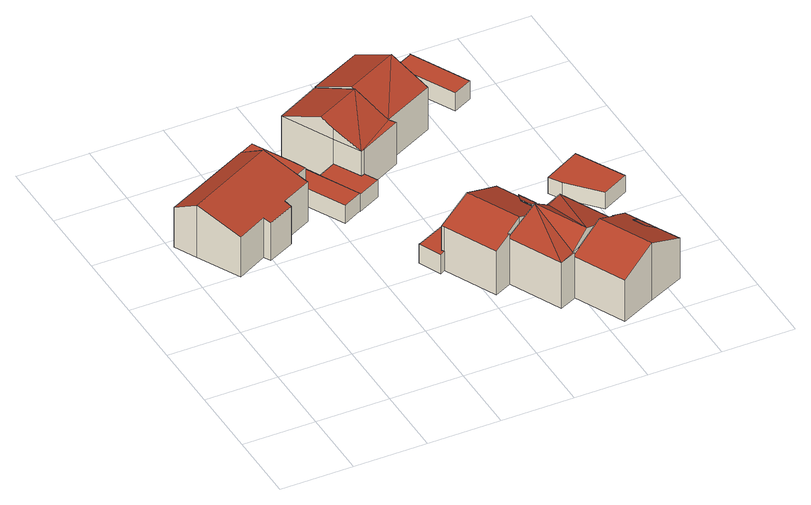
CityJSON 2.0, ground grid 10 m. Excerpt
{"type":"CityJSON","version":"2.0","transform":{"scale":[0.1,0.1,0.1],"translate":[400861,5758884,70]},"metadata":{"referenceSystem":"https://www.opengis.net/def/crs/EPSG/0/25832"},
"CityObjects":{
"building1":{"type":"Building","attributes":{"Gemeindeschluessel":"05515000","Geometrietyp2DReferenz":"3000","function":"31001_1000"},"address":[{"country":"Germany","locality":"Münster","thoroughfareNumber":"56","thoroughfareName":"Weitkampweg"}],"children":["building1-1","building1-2"]},
"building1-1":{"type":"BuildingPart","attributes":{"roofType":"3100","measuredHeight":7.96},"parents":["building1"],"geometry":[{"type":"Solid","lod":"2","boundaries":[[[[0,1,2,3]],[[4,5,1,0]],[[6,7,5,4]],[[8,9,7,6]],[[10,11,9,8]],[[12,13,11,10]],[[14,15,16,13,12]],[[17,18,19,20,21]],[[3,2,18,17]],[[14,12,10,22]],[[8,6,4,0,3,17,21,22,10]],[[1,5,7,9,11,13,16,23,19,18,2]],[[15,14,22,24]],[[16,15,24,23]],[[20,24,22,21]],[[24,20,19,23]]]],"semantics":{"surfaces":[{"type":"WallSurface"},{"type":"RoofSurface"},{"type":"GroundSurface"},{"type":"ClosureSurface"}],"values":[[0,0,0,0,0,0,0,0,0,1,1,2,0,3,0,3]]}}]},
"building1-2":{"type":"BuildingPart","attributes":{"roofType":"1000","measuredHeight":5.88},"parents":["building1"],"geometry":[{"type":"Solid","lod":"2","boundaries":[[[[25,26,27,28]],[[20,19,26,25]],[[25,28,29,15,24,20]],[[30,27,26,19,23,16]],[[29,30,16,15]],[[28,27,30,29]],[[23,24,15,16]],[[19,20,24,23]]]],"semantics":{"surfaces":[{"type":"WallSurface"},{"type":"RoofSurface"},{"type":"GroundSurface"},{"type":"ClosureSurface"}],"values":[[0,0,1,2,0,0,3,3]]}}]},
"building2":{"type":"Building","attributes":{"Gemeindeschluessel":"05515000","Geometrietyp2DReferenz":"3000","function":"51009_1611","roofType":"1000","measuredHeight":2.74},"geometry":[{"type":"Solid","lod":"2","boundaries":[[[[31,32,33,34]],[[35,36,32,31]],[[37,38,36,35]],[[34,33,38,37]],[[35,31,34,37]],[[32,36,38,33]]]],"semantics":{"surfaces":[{"type":"WallSurface"},{"type":"RoofSurface"},{"type":"GroundSurface"}],"values":[[0,0,0,0,1,2]]}}]},
"building3":{"type":"Building","attributes":{"Gemeindeschluessel":"05515000","Geometrietyp2DReferenz":"3000","function":"31001_2460","roofType":"1000","measuredHeight":2.64},"geometry":[{"type":"Solid","lod":"2","boundaries":[[[[39,40,41,42]],[[43,44,40,39]],[[45,46,44,43]],[[47,48,46,45]],[[49,50,48,47]],[[42,41,50,49]],[[47,45,43,39,42,49]],[[40,44,46,48,50,41]]]],"semantics":{"surfaces":[{"type":"WallSurface"},{"type":"RoofSurface"},{"type":"GroundSurface"}],"values":[[0,0,0,0,0,0,1,2]]}}]},
"building4":{"type":"Building","attributes":{"Gemeindeschluessel":"05515000","Geometrietyp2DReferenz":"3000","function":"31001_2460","roofType":"1000","measuredHeight":2.82},"geometry":[{"type":"Solid","lod":"2","boundaries":[[[[51,52,53,54]],[[55,56,52,51]],[[57,58,56,55]],[[59,60,58,57]],[[61,62,60,59]],[[63,64,62,61]],[[54,53,64,63]],[[61,59,57,55,51,54,63]],[[52,56,58,60,62,64,53]]]],"semantics":{"surfaces":[{"type":"WallSurface"},{"type":"RoofSurface"},{"type":"GroundSurface"}],"values":[[0,0,0,0,0,0,0,1,2]]}}]},
"building5":{"type":"Building","attributes":{"Gemeindeschluessel":"05515000","Geometrietyp2DReferenz":"3000","function":"31001_1000","roofType":"3100","measuredHeight":8.7},"address":[{"country":"Germany","locality":"Münster","thoroughfareNumber":"74","thoroughfareName":"Weitkampweg"}],"geometry":[{"type":"Solid","lod":"2","boundaries":[[[[65,53,66,67]],[[68,64,53,65]],[[69,70,64,68]],[[71,62,70,69]],[[72,73,62,71]],[[74,75,73,72]],[[76,77,75,74]],[[78,79,77,76]],[[80,81,79,78]],[[82,83,81,80]],[[84,85,83,82]],[[86,87,85,84]],[[88,89,87,86]],[[90,91,89,88]],[[67,66,91,90]],[[84,82,80,78,76,74,72,71,69,86]],[[68,65,67,90,88,86,69]],[[53,64,70,62,73,75,77,79,81,83,85,87,89,91,66]]]],"semantics":{"surfaces":[{"type":"WallSurface"},{"type":"RoofSurface"},{"type":"GroundSurface"}],"values":[[0,0,0,0,0,0,0,0,0,0,0,0,0,0,0,1,1,2]]}}]},
"building6":{"type":"Building","attributes":{"Gemeindeschluessel":"05515000","Geometrietyp2DReferenz":"3000","function":"31001_1000","roofType":"5000","measuredHeight":8.86},"address":[{"country":"Germany","locality":"Münster","thoroughfareNumber":"54","thoroughfareName":"Weitkampweg"}],"geometry":[{"type":"Solid","lod":"2","boundaries":[[[[92,93,94,95]],[[96,97,93,92]],[[98,99,97,96]],[[100,44,99,98]],[[101,40,44,100]],[[102,41,40,101]],[[103,104,41,102]],[[95,94,104,103]],[[105,95,103,106]],[[98,96,92]],[[101,100,98,92]],[[101,92,105]],[[105,106,107,101]],[[107,102,101]],[[107,106,103,102]],[[105,92,95]],[[93,97,99,44,40,41,104,94]]]],"semantics":{"surfaces":[{"type":"WallSurface"},{"type":"RoofSurface"},{"type":"GroundSurface"}],"values":[[0,0,0,0,0,0,0,0,1,1,1,1,1,0,0,0,2]]}}]},
"building7":{"type":"Building","attributes":{"Gemeindeschluessel":"05515000","Geometrietyp2DReferenz":"3000","function":"31001_1000","roofType":"5000","measuredHeight":8.88},"address":[{"country":"Germany","locality":"Münster","thoroughfareNumber":"76","thoroughfareName":"Weitkampweg"}],"geometry":[{"type":"Solid","lod":"2","boundaries":[[[[108,109,110,111]],[[112,113,109,108]],[[114,115,113,112]],[[116,117,115,114]],[[118,119,117,116]],[[120,121,119,118]],[[122,123,121,120]],[[124,125,123,122]],[[126,127,125,124]],[[111,110,127,126]],[[128,129,118]],[[122,120,118]],[[122,118,129]],[[129,126,124,122]],[[116,114,112,128]],[[128,112,111]],[[112,108,111]],[[129,128,111]],[[128,118,116]],[[129,111,126]],[[109,113,115,117,119,121,123,125,127,110]]]],"semantics":{"surfaces":[{"type":"WallSurface"},{"type":"RoofSurface"},{"type":"GroundSurface"}],"values":[[0,0,0,0,0,0,0,0,0,0,1,1,1,1,1,1,1,1,0,0,2]]}}]},
"building8":{"type":"Building","attributes":{"Gemeindeschluessel":"05515000","Geometrietyp2DReferenz":"3000","function":"51009_1610","roofType":"2100","measuredHeight":6.78},"geometry":[{"type":"Solid","lod":"2","boundaries":[[[[130,131,132,133]],[[134,135,131,130]],[[136,137,135,134]],[[133,132,137,136]],[[134,130,133,136]],[[131,135,137,132]]]],"semantics":{"surfaces":[{"type":"WallSurface"},{"type":"RoofSurface"},{"type":"GroundSurface"}],"values":[[0,0,0,0,1,2]]}}]},
"building9":{"type":"Building","attributes":{"Gemeindeschluessel":"05515000","Geometrietyp2DReferenz":"3000","function":"31001_1000","roofType":"5000","measuredHeight":8.95},"address":[{"country":"Germany","locality":"Münster","thoroughfareNumber":"52","thoroughfareName":"Weitkampweg"}],"geometry":[{"type":"Solid","lod":"2","boundaries":[[[[138,139,140,141]],[[142,97,139,138]],[[143,93,97,142]],[[144,94,93,143]],[[141,140,94,144]],[[144,145,146,141]],[[143,142,138,146]],[[143,146,145]],[[144,143,145]],[[146,138,141]],[[139,97,93,94,140]]]],"semantics":{"surfaces":[{"type":"WallSurface"},{"type":"RoofSurface"},{"type":"GroundSurface"}],"values":[[0,0,0,0,0,1,1,1,0,0,2]]}}]},
"building10":{"type":"Building","attributes":{"Gemeindeschluessel":"05515000","Geometrietyp2DReferenz":"3000","function":"31001_1000","roofType":"5000","measuredHeight":8.68},"address":[{"country":"Germany","locality":"Münster","thoroughfareNumber":"78","thoroughfareName":"Weitkampweg"}],"geometry":[{"type":"Solid","lod":"2","boundaries":[[[[147,148,149,150]],[[151,152,148,147]],[[153,154,152,151]],[[155,156,154,153]],[[157,158,156,155]],[[159,160,158,157]],[[161,162,160,159]],[[163,164,162,161]],[[165,166,164,163]],[[167,168,166,165]],[[150,149,168,167]],[[169,150,167,165]],[[161,159,157,155,153,151,147,169,165,163]],[[150,169,147]],[[148,152,154,156,158,160,162,164,166,168,149]]]],"semantics":{"surfaces":[{"type":"WallSurface"},{"type":"RoofSurface"},{"type":"GroundSurface"}],"values":[[0,0,0,0,0,0,0,0,0,0,0,1,1,0,2]]}}]},
"building11":{"type":"Building","attributes":{"Gemeindeschluessel":"05515000","Geometrietyp2DReferenz":"3000","function":"51009_1610","roofType":"2100","measuredHeight":6.6},"geometry":[{"type":"Solid","lod":"2","boundaries":[[[[159,160,162,161]],[[157,158,160,159]],[[155,156,158,157]],[[161,162,156,155]],[[157,159,161,155]],[[160,158,156,162]]]],"semantics":{"surfaces":[{"type":"WallSurface"},{"type":"RoofSurface"},{"type":"GroundSurface"}],"values":[[0,0,0,0,1,2]]}}]},
"building12":{"type":"Building","attributes":{"Gemeindeschluessel":"05515000","Geometrietyp2DReferenz":"3000","function":"31001_2460","roofType":"1000","measuredHeight":2.5},"geometry":[{"type":"Solid","lod":"2","boundaries":[[[[170,171,172,173]],[[174,175,171,170]],[[176,177,175,174]],[[178,179,177,176]],[[173,172,179,178]],[[176,174,170,173,178]],[[171,175,177,179,172]]]],"semantics":{"surfaces":[{"type":"WallSurface"},{"type":"RoofSurface"},{"type":"GroundSurface"}],"values":[[0,0,0,0,0,1,2]]}}]},
"building13":{"type":"Building","attributes":{"Gemeindeschluessel":"05515000","Geometrietyp2DReferenz":"3000","function":"31001_2460","roofType":"1000","measuredHeight":2.68},"geometry":[{"type":"Solid","lod":"2","boundaries":[[[[180,181,182,183]],[[184,185,181,180]],[[186,187,185,184]],[[188,189,187,186]],[[183,182,189,188]],[[186,184,180,183,188]],[[181,185,187,189,182]]]],"semantics":{"surfaces":[{"type":"WallSurface"},{"type":"RoofSurface"},{"type":"GroundSurface"}],"values":[[0,0,0,0,0,1,2]]}}]}
},
"vertices":[
[135,329,66],[135,329,9],[131,338,9],[131,338,69],[98,311,66],[98,311,9],[93,320,69],[93,320,9],[51,298,69],[51,298,9],[21,357,88],[21,357,9],[6,388,69],[6,388,9],[128,449,69],[128,449,68],[128,449,9],[173,359,69],[173,359,9],[164,377,9],[164,377,68],[164,377,75],[143,418,88],[143,418,9],[143,418,68],
[184,387,68],[184,387,9],[177,402,9],[177,402,68],[148,459,68],[148,459,9],
[171,414,37],[171,414,10],[211,334,10],[211,334,37],[198,428,37],[198,428,10],[238,348,37],[238,348,10],
[256,379,36],[256,379,10],[237,416,10],[237,416,36],[261,381,36],[261,381,10],[270,363,36],[270,363,10],[238,347,36],[238,347,10],[210,402,36],[210,402,10],
[268,192,39],[268,192,10],[275,196,10],[275,196,39],[254,223,39],[254,223,10],[255,223,39],[255,223,10],[335,261,39],[335,261,10],[348,234,39],[348,234,10],[273,200,39],[273,200,10],
[275,196,76],[309,124,10],[309,124,76],[273,200,76],[318,220,97],[318,220,10],[348,234,83],[371,245,72],[371,245,10],[385,215,71],[385,215,10],[381,201,76],[381,201,10],[388,186,76],[388,186,10],[397,190,71],[397,190,10],[404,175,71],[404,175,10],[405,173,71],[405,173,10],[352,148,97],[352,148,10],[331,137,87],[331,137,10],[332,135,87],[332,135,10],
[314,420,73],[314,420,10],[264,518,10],[264,518,73],[315,420,73],[315,420,10],[320,411,73],[320,411,10],[261,381,73],[256,379,73],[237,416,73],[202,486,73],[202,486,10],[291,464,98],[229,433,98],[237,416,90],
[404,175,80],[404,175,11],[405,173,11],[405,173,80],[427,186,80],[427,186,11],[461,114,80],[461,114,11],[462,112,80],[462,112,11],[388,76,80],[388,76,11],[389,74,80],[389,74,11],[366,63,80],[366,63,11],[332,135,80],[332,135,11],[331,137,80],[331,137,11],[414,89,99],[380,161,99],
[385,215,74],[385,215,11],[381,201,11],[381,201,78],[397,190,74],[397,190,11],[388,186,78],[388,186,11],
[385,455,74],[385,455,10],[336,553,10],[336,553,74],[315,420,74],[314,420,74],[264,518,74],[289,468,99],[361,504,99],
[462,112,85],[462,112,12],[388,76,12],[388,76,74],[461,114,85],[461,114,12],[484,125,73],[484,125,12],[492,107,73],[492,107,12],[483,103,78],[483,103,12],[491,86,78],[491,86,12],[505,81,73],[505,81,12],[520,50,73],[520,50,12],[470,27,99],[470,27,12],[422,4,74],[422,4,12],[436,99,99],
[456,275,35],[456,275,10],[466,258,10],[466,258,35],[507,302,35],[507,302,10],[541,235,35],[541,235,10],[504,216,35],[504,216,10],
[418,567,36],[418,567,9],[392,554,9],[392,554,36],[419,568,36],[419,568,9],[459,487,36],[459,487,9],[432,474,36],[432,474,9]
]}
